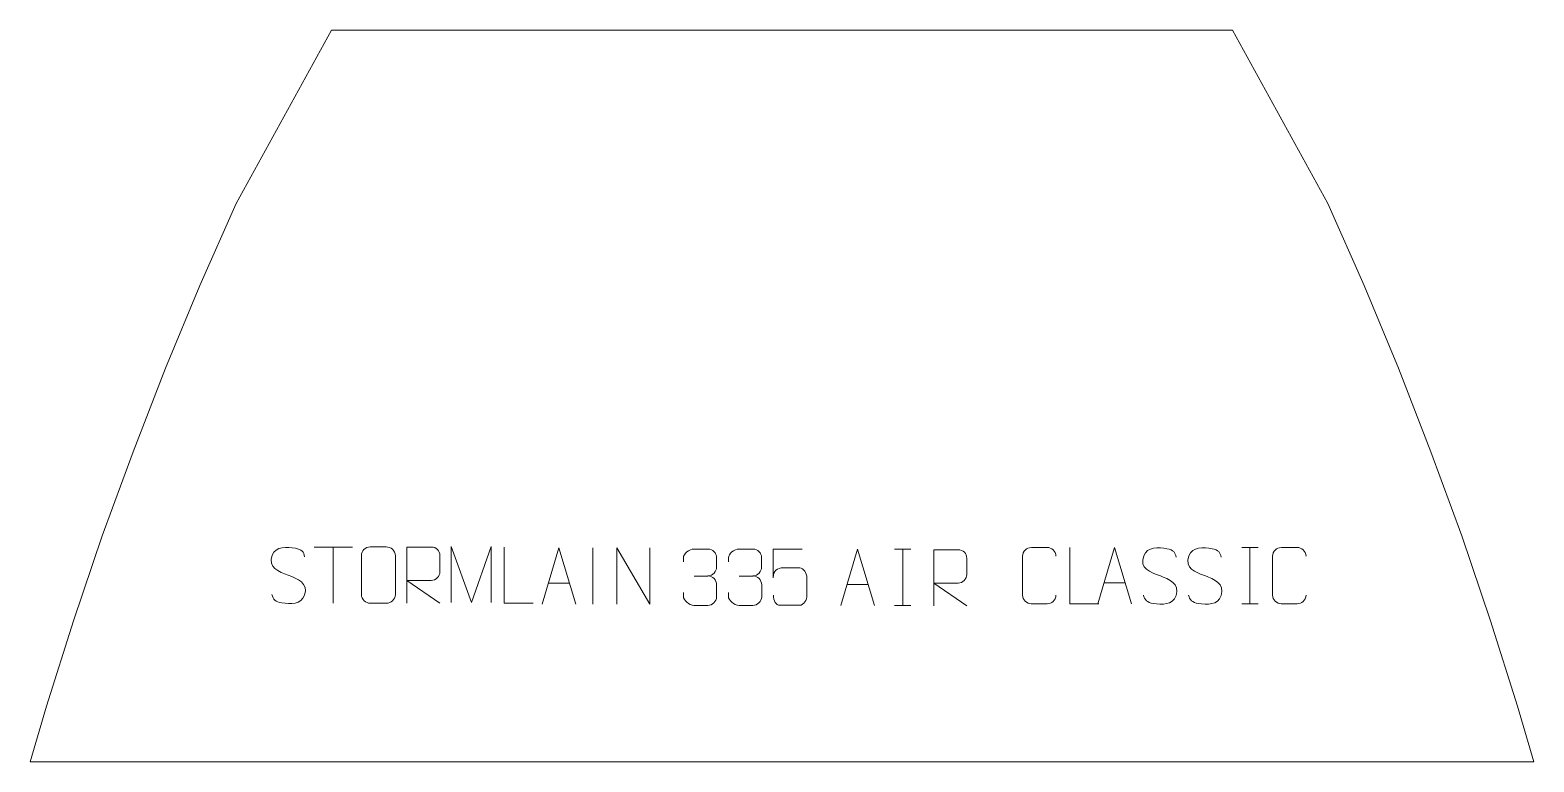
# Model space of a CAD drawing. Header units: millimetres. Extents: x -334 to 334, y 1002 to 1327.
import ezdxf

# ---------------------------------------------------------------- set-up
doc = ezdxf.new("R2010")
doc.units = ezdxf.units.MM
doc.header["$MEASUREMENT"] = 0
doc.layers.add('layer 1', color=7, linetype='Continuous')

msp = doc.modelspace()

# ---------------------------------------------------------------- linework, layer by layer
at = {"layer": 'layer 1', "color": 242, "lineweight": 9}
msp.add_open_spline([(-200.0003, 1327.4989), (-200.0003, 1327.4989), (200.0001, 1327.4989), (200.0001, 1327.4989), (200.0001, 1327.4989), (200.0001, 1327.4989), (242.3738, 1250.4565), (242.3738, 1250.4565), (242.3738, 1250.4565), (242.3738, 1250.4565), (258.4258, 1214.0507), (258.4258, 1214.0507), (258.4258, 1214.0507), (258.4258, 1214.0507), (273.6816, 1177.3041), (273.6816, 1177.3041), (273.6816, 1177.3041), (273.6816, 1177.3041), (288.1338, 1140.2333), (288.1338, 1140.2333), (288.1338, 1140.2333), (288.1338, 1140.2333), (301.7739, 1102.8574), (301.7739, 1102.8574), (301.7739, 1102.8574), (301.7739, 1102.8574), (314.5985, 1065.1935), (314.5985, 1065.1935), (314.5985, 1065.1935), (314.5985, 1065.1935), (326.5988, 1027.2583), (326.5988, 1027.2583), (326.5988, 1027.2583), (326.5988, 1027.2583), (333.8425, 1002.4999), (333.8425, 1002.4999), (333.8425, 1002.4999), (333.8425, 1002.4999), (-333.8428, 1002.4999), (-333.8428, 1002.4999), (-333.8428, 1002.4999), (-333.8428, 1002.4999), (-326.599, 1027.2583), (-326.599, 1027.2583), (-326.599, 1027.2583), (-326.599, 1027.2583), (-314.5987, 1065.1935), (-314.5987, 1065.1935), (-314.5987, 1065.1935), (-314.5987, 1065.1935), (-301.7751, 1102.8574), (-301.7751, 1102.8574), (-301.7751, 1102.8574), (-301.7751, 1102.8574), (-288.1341, 1140.2333), (-288.1341, 1140.2333), (-288.1341, 1140.2333), (-288.1341, 1140.2333), (-273.6818, 1177.3041), (-273.6818, 1177.3041), (-273.6818, 1177.3041), (-273.6818, 1177.3041), (-258.4257, 1214.0507), (-258.4257, 1214.0507), (-258.4257, 1214.0507), (-258.4257, 1214.0507), (-242.3741, 1250.4565), (-242.3741, 1250.4565), (-242.3741, 1250.4565), (-242.3741, 1250.4565), (-200.0003, 1327.4989), (-200.0003, 1327.4989)], degree=3, knots=[0, 0, 0, 0, 0.05263158, 0.05263158, 0.05263158, 0.05263158, 0.10526316, 0.10526316, 0.10526316, 0.10526316, 0.15789474, 0.15789474, 0.15789474, 0.15789474, 0.21052632, 0.21052632, 0.21052632, 0.21052632, 0.26315789, 0.26315789, 0.26315789, 0.26315789, 0.31578947, 0.31578947, 0.31578947, 0.31578947, 0.36842105, 0.36842105, 0.36842105, 0.36842105, 0.42105263, 0.42105263, 0.42105263, 0.42105263, 0.47368421, 0.47368421, 0.47368421, 0.47368421, 0.52631579, 0.52631579, 0.52631579, 0.52631579, 0.57894737, 0.57894737, 0.57894737, 0.57894737, 0.63157895, 0.63157895, 0.63157895, 0.63157895, 0.68421053, 0.68421053, 0.68421053, 0.68421053, 0.73684211, 0.73684211, 0.73684211, 0.73684211, 0.78947368, 0.78947368, 0.78947368, 0.78947368, 0.84210526, 0.84210526, 0.84210526, 0.84210526, 0.89473684, 0.89473684, 0.89473684, 0.89473684, 1, 1, 1, 1], dxfattribs=at)
at = {"layer": 'layer 1', "color": 250, "lineweight": 9}
for points, knots in [([(-219.2051, 1085.4661), (-223.4534, 1086.9365), (-228.3615, 1088.7323), (-226.3564, 1094.2526), (-226.3564, 1094.2526), (-224.8529, 1098.3925), (-219.6393, 1098.004), (-216.0357, 1097.4029), (-216.0357, 1097.4029), (-213.1751, 1096.9257), (-212.3104, 1095.7125), (-211.9998, 1093.6284)], [0, 0, 0, 0, 0.25, 0.25, 0.25, 0.25, 0.5, 0.5, 0.5, 0.5, 1, 1, 1, 1]), ([(-182.7858, 1097.9653), (-180.4197, 1097.9653), (-178.0532, 1097.9653), (-175.6867, 1097.9653), (-175.6867, 1097.9653), (-173.7062, 1098.0009), (-171.6802, 1096.5066), (-171.6531, 1094.0645), (-171.6531, 1094.0645), (-171.6535, 1088.3071), (-171.6535, 1082.5493), (-171.6531, 1076.7911), (-171.6531, 1076.7911), (-171.7952, 1074.4635), (-173.5016, 1072.9812), (-175.6867, 1072.9704), (-175.6867, 1072.9704), (-178.0591, 1072.9708), (-180.4315, 1072.9708), (-182.8035, 1072.9704), (-182.8035, 1072.9704), (-184.762, 1072.8648), (-186.7684, 1074.7527), (-186.757, 1076.7737), (-186.757, 1076.7737), (-186.7566, 1082.5543), (-186.7566, 1088.3346), (-186.757, 1094.1144), (-186.757, 1094.1144), (-186.7527, 1096.2564), (-184.9756, 1097.9789), (-182.7858, 1097.9653)], [0, 0, 0, 0, 0.11111111, 0.11111111, 0.11111111, 0.11111111, 0.22222222, 0.22222222, 0.22222222, 0.22222222, 0.33333333, 0.33333333, 0.33333333, 0.33333333, 0.44444444, 0.44444444, 0.44444444, 0.44444444, 0.55555556, 0.55555556, 0.55555556, 0.55555556, 0.66666667, 0.66666667, 0.66666667, 0.66666667, 0.77777778, 0.77777778, 0.77777778, 0.77777778, 1, 1, 1, 1]), ([(-166.5371, 1072.9893), (-166.5371, 1072.9893), (-166.5371, 1097.9428), (-166.5371, 1097.9428), (-166.5371, 1097.9428), (-162.9423, 1097.9428), (-159.3468, 1097.9428), (-155.7516, 1097.9428), (-155.7516, 1097.9428), (-153.4263, 1097.9051), (-151.869, 1096.4151), (-151.8731, 1094.0487), (-151.8731, 1094.0487), (-151.8735, 1092.0132), (-151.8735, 1088.9538), (-151.8731, 1086.9178), (-151.8731, 1086.9178), (-151.8796, 1085.0423), (-153.6919, 1083.1005), (-155.7014, 1083.0814), (-155.7014, 1083.0814), (-155.7014, 1083.0814), (-166.5371, 1083.0814), (-166.5371, 1083.0814), (-166.5371, 1083.0814), (-166.5371, 1083.0814), (-151.8824, 1072.9893), (-151.8824, 1072.9893)], [0, 0, 0, 0, 0.125, 0.125, 0.125, 0.125, 0.25, 0.25, 0.25, 0.25, 0.375, 0.375, 0.375, 0.375, 0.5, 0.5, 0.5, 0.5, 0.625, 0.625, 0.625, 0.625, 0.75, 0.75, 0.75, 0.75, 1, 1, 1, 1]), ([(-146.8378, 1073.2505), (-146.8378, 1073.2505), (-146.8378, 1098.2084), (-146.8378, 1098.2084), (-146.8378, 1098.2084), (-146.8378, 1098.2084), (-137.9127, 1073.2505), (-137.9127, 1073.2505), (-137.9127, 1073.2505), (-137.9127, 1073.2505), (-129.1528, 1098.2079), (-129.1528, 1098.2079), (-129.1528, 1098.2079), (-129.1528, 1098.2079), (-129.1528, 1073.2505), (-129.1528, 1073.2505)], [0, 0, 0, 0, 0.2, 0.2, 0.2, 0.2, 0.4, 0.4, 0.4, 0.4, 0.6, 0.6, 0.6, 0.6, 1, 1, 1, 1]), ([(-110.424, 1072.9892), (-110.424, 1072.9892), (-123.3731, 1072.9892), (-123.3731, 1072.9892), (-123.3731, 1072.9892), (-123.3731, 1072.9892), (-123.3731, 1097.9428), (-123.3731, 1097.9428)], [0, 0, 0, 0, 0.33333333, 0.33333333, 0.33333333, 0.33333333, 1, 1, 1, 1]), ([(-106.4397, 1072.5851), (-106.4397, 1072.5851), (-99.0687, 1097.5386), (-99.0687, 1097.5386), (-99.0687, 1097.5386), (-99.0687, 1097.5386), (-91.4988, 1072.5851), (-91.4988, 1072.5851)], [0, 0, 0, 0, 0.33333333, 0.33333333, 0.33333333, 0.33333333, 1, 1, 1, 1]), ([(-73.2967, 1072.5851), (-73.2967, 1072.5851), (-73.2967, 1097.5386), (-73.2967, 1097.5386), (-73.2967, 1097.5386), (-73.2967, 1097.5386), (-58.6419, 1072.5851), (-58.6419, 1072.5851), (-58.6419, 1072.5851), (-58.6419, 1072.5851), (-58.6419, 1097.5386), (-58.6419, 1097.5386)], [0, 0, 0, 0, 0.25, 0.25, 0.25, 0.25, 0.5, 0.5, 0.5, 0.5, 1, 1, 1, 1]), ([(-43.7772, 1091.307), (-43.7772, 1091.307), (-43.7772, 1093.1642), (-43.7772, 1093.1642), (-43.7772, 1093.1642), (-43.7915, 1094.9061), (-41.127, 1097.0242), (-39.0679, 1097.0015), (-39.0679, 1097.0015), (-37.0038, 1097.0015), (-34.9398, 1097.0015), (-32.8761, 1097.0015), (-32.8761, 1097.0015), (-30.6816, 1097.0103), (-29.0833, 1095.1635), (-29.0389, 1093.2514), (-29.0389, 1093.2514), (-29.0393, 1091.8163), (-29.0393, 1090.3812), (-29.0389, 1088.9457), (-29.0389, 1088.9457), (-29.0875, 1087.2922), (-30.6901, 1085.0622), (-32.8884, 1085.0722), (-32.8884, 1085.0722), (-30.6847, 1085.061), (-29.0767, 1083.2578), (-29.0227, 1081.1983), (-29.0227, 1081.1983), (-29.0231, 1079.4136), (-29.0231, 1077.6289), (-29.0227, 1075.8438), (-29.0227, 1075.8438), (-29.0126, 1073.7824), (-31.0675, 1072.0193), (-32.8884, 1072.0274), (-32.8884, 1072.0274), (-34.9537, 1072.0277), (-37.0189, 1072.0277), (-39.0845, 1072.0274), (-39.0845, 1072.0274), (-41.2531, 1072.0389), (-43.7841, 1074.4391), (-43.8027, 1075.9009), (-43.8027, 1075.9009), (-43.8027, 1075.9009), (-43.8027, 1077.8095), (-43.8027, 1077.8095)], [0, 0, 0, 0, 0.07692308, 0.07692308, 0.07692308, 0.07692308, 0.15384615, 0.15384615, 0.15384615, 0.15384615, 0.23076923, 0.23076923, 0.23076923, 0.23076923, 0.30769231, 0.30769231, 0.30769231, 0.30769231, 0.38461538, 0.38461538, 0.38461538, 0.38461538, 0.46153846, 0.46153846, 0.46153846, 0.46153846, 0.53846154, 0.53846154, 0.53846154, 0.53846154, 0.61538462, 0.61538462, 0.61538462, 0.61538462, 0.69230769, 0.69230769, 0.69230769, 0.69230769, 0.76923077, 0.76923077, 0.76923077, 0.76923077, 0.84615385, 0.84615385, 0.84615385, 0.84615385, 1, 1, 1, 1]), ([(-23.7772, 1091.307), (-23.7772, 1091.307), (-23.7772, 1093.1642), (-23.7772, 1093.1642), (-23.7772, 1093.1642), (-23.7915, 1094.9061), (-21.127, 1097.0242), (-19.0679, 1097.0015), (-19.0679, 1097.0015), (-17.0038, 1097.0015), (-14.9398, 1097.0015), (-12.8761, 1097.0015), (-12.8761, 1097.0015), (-10.6816, 1097.0103), (-9.0833, 1095.1635), (-9.0389, 1093.2514), (-9.0389, 1093.2514), (-9.0393, 1091.8163), (-9.0393, 1090.3812), (-9.0389, 1088.9457), (-9.0389, 1088.9457), (-9.0875, 1087.2922), (-10.6901, 1085.0622), (-12.8884, 1085.0722), (-12.8884, 1085.0722), (-10.6847, 1085.061), (-9.0767, 1083.2578), (-9.0227, 1081.1983), (-9.0227, 1081.1983), (-9.0231, 1079.4136), (-9.0231, 1077.6289), (-9.0227, 1075.8438), (-9.0227, 1075.8438), (-9.0126, 1073.7824), (-11.0675, 1072.0193), (-12.8884, 1072.0274), (-12.8884, 1072.0274), (-14.9537, 1072.0277), (-17.0189, 1072.0277), (-19.0845, 1072.0274), (-19.0845, 1072.0274), (-21.2531, 1072.0389), (-23.7841, 1074.4391), (-23.8027, 1075.9009), (-23.8027, 1075.9009), (-23.8027, 1075.9009), (-23.8027, 1077.8095), (-23.8027, 1077.8095)], [0, 0, 0, 0, 0.07692308, 0.07692308, 0.07692308, 0.07692308, 0.15384615, 0.15384615, 0.15384615, 0.15384615, 0.23076923, 0.23076923, 0.23076923, 0.23076923, 0.30769231, 0.30769231, 0.30769231, 0.30769231, 0.38461538, 0.38461538, 0.38461538, 0.38461538, 0.46153846, 0.46153846, 0.46153846, 0.46153846, 0.53846154, 0.53846154, 0.53846154, 0.53846154, 0.61538462, 0.61538462, 0.61538462, 0.61538462, 0.69230769, 0.69230769, 0.69230769, 0.69230769, 0.76923077, 0.76923077, 0.76923077, 0.76923077, 0.84615385, 0.84615385, 0.84615385, 0.84615385, 1, 1, 1, 1]), ([(8.9814, 1096.9693), (8.9814, 1096.9693), (-3.8703, 1096.9693), (-3.8703, 1096.9693), (-3.8703, 1096.9693), (-3.87, 1092.7387), (-3.87, 1088.5078), (-3.8703, 1084.2766), (-3.8703, 1084.2766), (-3.8706, 1087.5867), (-2.2396, 1088.6585), (0.5724, 1088.719), (0.5724, 1088.719), (3.012, 1088.7193), (5.4515, 1088.7193), (7.8907, 1088.719), (7.8907, 1088.719), (9.5405, 1088.7258), (11.0154, 1086.3453), (11.0439, 1084.2766), (11.0439, 1084.2766), (11.0436, 1081.6893), (11.0436, 1079.1017), (11.0439, 1076.514), (11.0439, 1076.514), (11.0901, 1074.5546), (9.5907, 1072.1183), (7.9648, 1072.0598), (7.9648, 1072.0598), (6.0083, 1072.0601), (1.1133, 1072.0601), (-0.8437, 1072.0598), (-0.8437, 1072.0598), (-2.6892, 1072.051), (-3.7963, 1074.0158), (-3.8171, 1076.5669)], [0, 0, 0, 0, 0.1, 0.1, 0.1, 0.1, 0.2, 0.2, 0.2, 0.2, 0.3, 0.3, 0.3, 0.3, 0.4, 0.4, 0.4, 0.4, 0.5, 0.5, 0.5, 0.5, 0.6, 0.6, 0.6, 0.6, 0.7, 0.7, 0.7, 0.7, 0.8, 0.8, 0.8, 0.8, 1, 1, 1, 1]), ([(26.1168, 1072.0378), (26.1168, 1072.0378), (33.4878, 1096.9913), (33.4878, 1096.9913), (33.4878, 1096.9913), (33.4878, 1096.9913), (41.0577, 1072.0378), (41.0577, 1072.0378)], [0, 0, 0, 0, 0.33333333, 0.33333333, 0.33333333, 0.33333333, 1, 1, 1, 1]), ([(67.3647, 1071.7974), (67.3647, 1071.7974), (67.3647, 1096.7509), (67.3647, 1096.7509), (67.3647, 1096.7509), (70.9595, 1096.7509), (74.555, 1096.7509), (78.1502, 1096.7509), (78.1502, 1096.7509), (80.4755, 1096.7132), (82.0328, 1095.2232), (82.0287, 1092.8568), (82.0287, 1092.8568), (82.0283, 1090.8213), (82.0283, 1087.7619), (82.0287, 1085.7259), (82.0287, 1085.7259), (82.0222, 1083.8504), (80.2099, 1081.9086), (78.2004, 1081.8895), (78.2004, 1081.8895), (78.2004, 1081.8895), (67.3647, 1081.8895), (67.3647, 1081.8895), (67.3647, 1081.8895), (67.3647, 1081.8895), (82.0194, 1071.7974), (82.0194, 1071.7974)], [0, 0, 0, 0, 0.125, 0.125, 0.125, 0.125, 0.25, 0.25, 0.25, 0.25, 0.375, 0.375, 0.375, 0.375, 0.5, 0.5, 0.5, 0.5, 0.625, 0.625, 0.625, 0.625, 0.75, 0.75, 0.75, 0.75, 1, 1, 1, 1]), ([(121.6507, 1076.5719), (121.5109, 1074.2485), (119.8337, 1072.7689), (117.686, 1072.7581), (117.686, 1072.7581), (115.3541, 1072.7585), (113.0222, 1072.7585), (110.6907, 1072.7581), (110.6907, 1072.7581), (108.7657, 1072.6527), (106.7936, 1074.5372), (106.8048, 1076.5545), (106.8048, 1076.5545), (106.8052, 1082.3246), (106.8052, 1088.0943), (106.8048, 1093.8636), (106.8048, 1093.8636), (106.809, 1096.0017), (108.5557, 1097.7209), (110.7081, 1097.7074), (110.7081, 1097.7074), (113.0338, 1097.7074), (115.3599, 1097.7074), (117.686, 1097.7074), (117.686, 1097.7074), (119.6326, 1097.7429), (121.624, 1096.2514), (121.6507, 1093.8138)], [0, 0, 0, 0, 0.125, 0.125, 0.125, 0.125, 0.25, 0.25, 0.25, 0.25, 0.375, 0.375, 0.375, 0.375, 0.5, 0.5, 0.5, 0.5, 0.625, 0.625, 0.625, 0.625, 0.75, 0.75, 0.75, 0.75, 1, 1, 1, 1]), ([(140.7023, 1072.7541), (140.7023, 1072.7541), (127.7532, 1072.7541), (127.7532, 1072.7541), (127.7532, 1072.7541), (127.7532, 1072.7541), (127.7532, 1097.7077), (127.7532, 1097.7077)], [0, 0, 0, 0, 0.33333333, 0.33333333, 0.33333333, 0.33333333, 1, 1, 1, 1]), ([(140.2828, 1072.7542), (140.2828, 1072.7542), (147.6538, 1097.7077), (147.6538, 1097.7077), (147.6538, 1097.7077), (147.6538, 1097.7077), (155.2237, 1072.7542), (155.2237, 1072.7542)], [0, 0, 0, 0, 0.33333333, 0.33333333, 0.33333333, 0.33333333, 1, 1, 1, 1]), ([(167.7532, 1085.2309), (163.5049, 1086.7013), (158.5968, 1088.4971), (160.6019, 1094.0174), (160.6019, 1094.0174), (162.1054, 1098.1573), (167.319, 1097.7688), (170.9226, 1097.1677), (170.9226, 1097.1677), (173.7832, 1096.6905), (174.6479, 1095.4773), (174.9585, 1093.3932)], [0, 0, 0, 0, 0.25, 0.25, 0.25, 0.25, 0.5, 0.5, 0.5, 0.5, 1, 1, 1, 1]), ([(187.7532, 1085.2309), (183.5049, 1086.7013), (178.5968, 1088.4971), (180.6019, 1094.0174), (180.6019, 1094.0174), (182.1054, 1098.1573), (187.319, 1097.7688), (190.9226, 1097.1677), (190.9226, 1097.1677), (193.7832, 1096.6905), (194.6479, 1095.4773), (194.9585, 1093.3932)], [0, 0, 0, 0, 0.25, 0.25, 0.25, 0.25, 0.5, 0.5, 0.5, 0.5, 1, 1, 1, 1]), ([(232.6507, 1076.5719), (232.5109, 1074.2485), (230.8337, 1072.7689), (228.686, 1072.7581), (228.686, 1072.7581), (226.3541, 1072.7585), (224.0222, 1072.7585), (221.6907, 1072.7581), (221.6907, 1072.7581), (219.7657, 1072.6527), (217.7936, 1074.5372), (217.8048, 1076.5545), (217.8048, 1076.5545), (217.8052, 1082.3246), (217.8052, 1088.0943), (217.8048, 1093.8636), (217.8048, 1093.8636), (217.809, 1096.0017), (219.5557, 1097.7209), (221.7081, 1097.7074), (221.7081, 1097.7074), (224.0338, 1097.7074), (226.3599, 1097.7074), (228.686, 1097.7074), (228.686, 1097.7074), (230.6326, 1097.7429), (232.624, 1096.2514), (232.6507, 1093.8138)], [0, 0, 0, 0, 0.125, 0.125, 0.125, 0.125, 0.25, 0.25, 0.25, 0.25, 0.375, 0.375, 0.375, 0.375, 0.5, 0.5, 0.5, 0.5, 0.625, 0.625, 0.625, 0.625, 0.75, 0.75, 0.75, 0.75, 1, 1, 1, 1]), ([(-219.2051, 1085.466), (-215.1865, 1083.8193), (-210.157, 1081.931), (-211.991, 1076.5707), (-211.991, 1076.5707), (-213.4508, 1072.3043), (-218.3616, 1072.561), (-222.0877, 1073.1157), (-222.0877, 1073.1157), (-224.8377, 1073.5255), (-226.0586, 1074.739), (-226.4366, 1076.8512)], [0, 0, 0, 0, 0.25, 0.25, 0.25, 0.25, 0.5, 0.5, 0.5, 0.5, 1, 1, 1, 1]), ([(167.7532, 1085.2308), (171.7718, 1083.5841), (176.8013, 1081.6958), (174.9673, 1076.3355), (174.9673, 1076.3355), (173.5075, 1072.0691), (168.5967, 1072.3258), (164.8706, 1072.8805), (164.8706, 1072.8805), (162.1206, 1073.2903), (160.8997, 1074.5038), (160.5217, 1076.616)], [0, 0, 0, 0, 0.25, 0.25, 0.25, 0.25, 0.5, 0.5, 0.5, 0.5, 1, 1, 1, 1]), ([(187.7532, 1085.2308), (191.7718, 1083.5841), (196.8013, 1081.6958), (194.9673, 1076.3355), (194.9673, 1076.3355), (193.5075, 1072.0691), (188.5967, 1072.3258), (184.8706, 1072.8805), (184.8706, 1072.8805), (182.1206, 1073.2903), (180.8997, 1074.5038), (180.5217, 1076.616)], [0, 0, 0, 0, 0.25, 0.25, 0.25, 0.25, 0.5, 0.5, 0.5, 0.5, 1, 1, 1, 1])]:
    msp.add_open_spline(points, degree=3, knots=knots, dxfattribs=at)
for points in [[(-207.6987, 1097.9193), (-207.6987, 1097.9193), (-190.7115, 1097.9193), (-190.7115, 1097.9193)], [(-199.2049, 1072.9893), (-199.2049, 1072.9893), (-199.2049, 1097.9428), (-199.2049, 1097.9428)], [(-83.9693, 1097.5489), (-83.9693, 1097.5489), (-83.9693, 1072.5748), (-83.9693, 1072.5748)], [(50.0032, 1096.9913), (50.0032, 1096.9913), (57.1713, 1096.9913), (57.1713, 1096.9913)], [(53.5872, 1096.9913), (53.5872, 1096.9913), (53.5872, 1072.0378), (53.5872, 1072.0378)], [(204.1692, 1097.7077), (204.1692, 1097.7077), (211.3373, 1097.7077), (211.3373, 1097.7077)], [(207.7532, 1097.7077), (207.7532, 1097.7077), (207.7532, 1072.7542), (207.7532, 1072.7542)], [(-103.7171, 1081.8345), (-103.7171, 1081.8345), (-94.2214, 1081.8345), (-94.2214, 1081.8345)], [(-39.0675, 1085.0618), (-39.0675, 1085.0618), (-32.8711, 1085.0618), (-32.8711, 1085.0618)], [(-19.0675, 1085.0618), (-19.0675, 1085.0618), (-12.8711, 1085.0618), (-12.8711, 1085.0618)], [(143.0054, 1082.0036), (143.0054, 1082.0036), (152.5011, 1082.0036), (152.5011, 1082.0036)], [(28.8394, 1081.2872), (28.8394, 1081.2872), (38.3351, 1081.2872), (38.3351, 1081.2872)], [(50.0032, 1072.0378), (50.0032, 1072.0378), (57.1713, 1072.0378), (57.1713, 1072.0378)], [(204.1692, 1072.7542), (204.1692, 1072.7542), (211.3373, 1072.7542), (211.3373, 1072.7542)]]:
    msp.add_open_spline(points, degree=3, dxfattribs=at)

doc.saveas('drawing.dxf')
